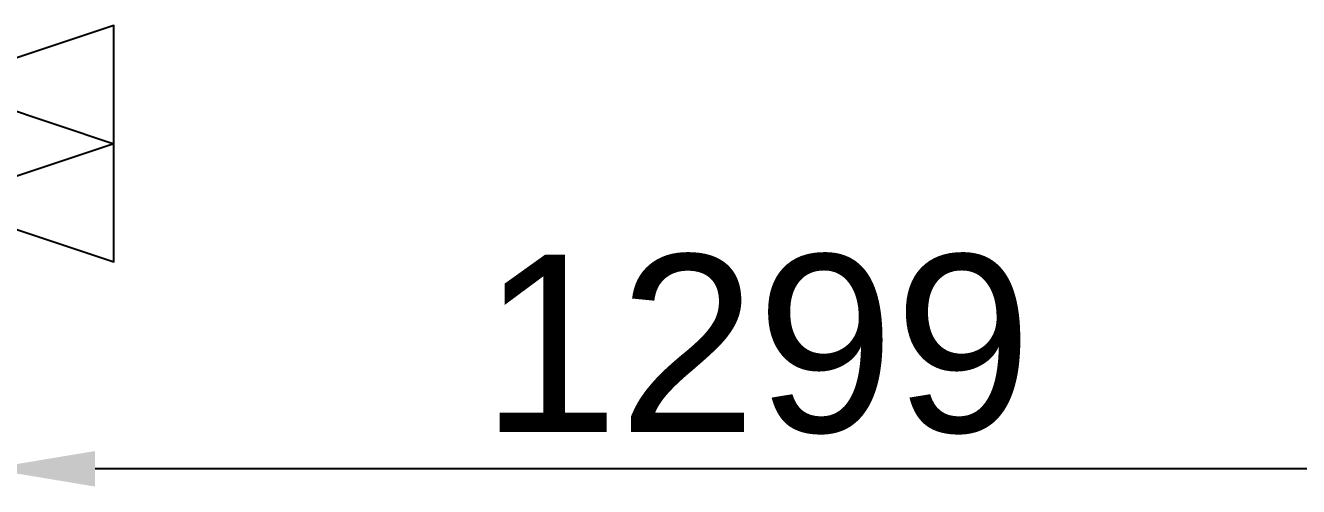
# Model space of a CAD drawing. Header units: millimetres. Extents: x 15382 to 37298, y 7351 to 31127.
# Drawn here: x 24958 to 26034, y 23079 to 23469 of the extents above; entities that cross this region are included whole.
import ezdxf

# ---------------------------------------------------------------- set-up
doc = ezdxf.new("R2010")
doc.units = ezdxf.units.MM
doc.layers.add('動線', color=6, linetype='Continuous')
doc.layers.add('标注', color=7, linetype='Continuous')
doc.styles.get("Standard").update_dxf_attribs({"font": 'arial.ttf'})

msp = doc.modelspace()

# ---------------------------------------------------------------- linework, layer by layer
at = {"layer": '動線', "lineweight": -3}
for points in [[(24882.629, 23418.772), (25032.629, 23368.772), (25032.629, 23468.772), (24882.629, 23418.772)], [(24882.629, 23318.772), (25032.629, 23268.772), (25032.629, 23368.772), (24882.629, 23318.772)]]:
    msp.add_lwpolyline(points, dxfattribs=at)
at = {"layer": '标注'}
msp.add_line((26135.317, 23093.762), (25016.629, 23093.762), dxfattribs=at)
msp.add_solid([(25016.629, 23108.762), (25016.629, 23078.762), (24926.629, 23093.762)], dxfattribs=at)

# ---------------------------------------------------------------- texts
at = {"layer": '标注', "insert": (25575.973, 23198.762), "char_height": 150, "attachment_point": 5}
msp.add_mtext('1299', dxfattribs=at)

doc.saveas('drawing.dxf')
